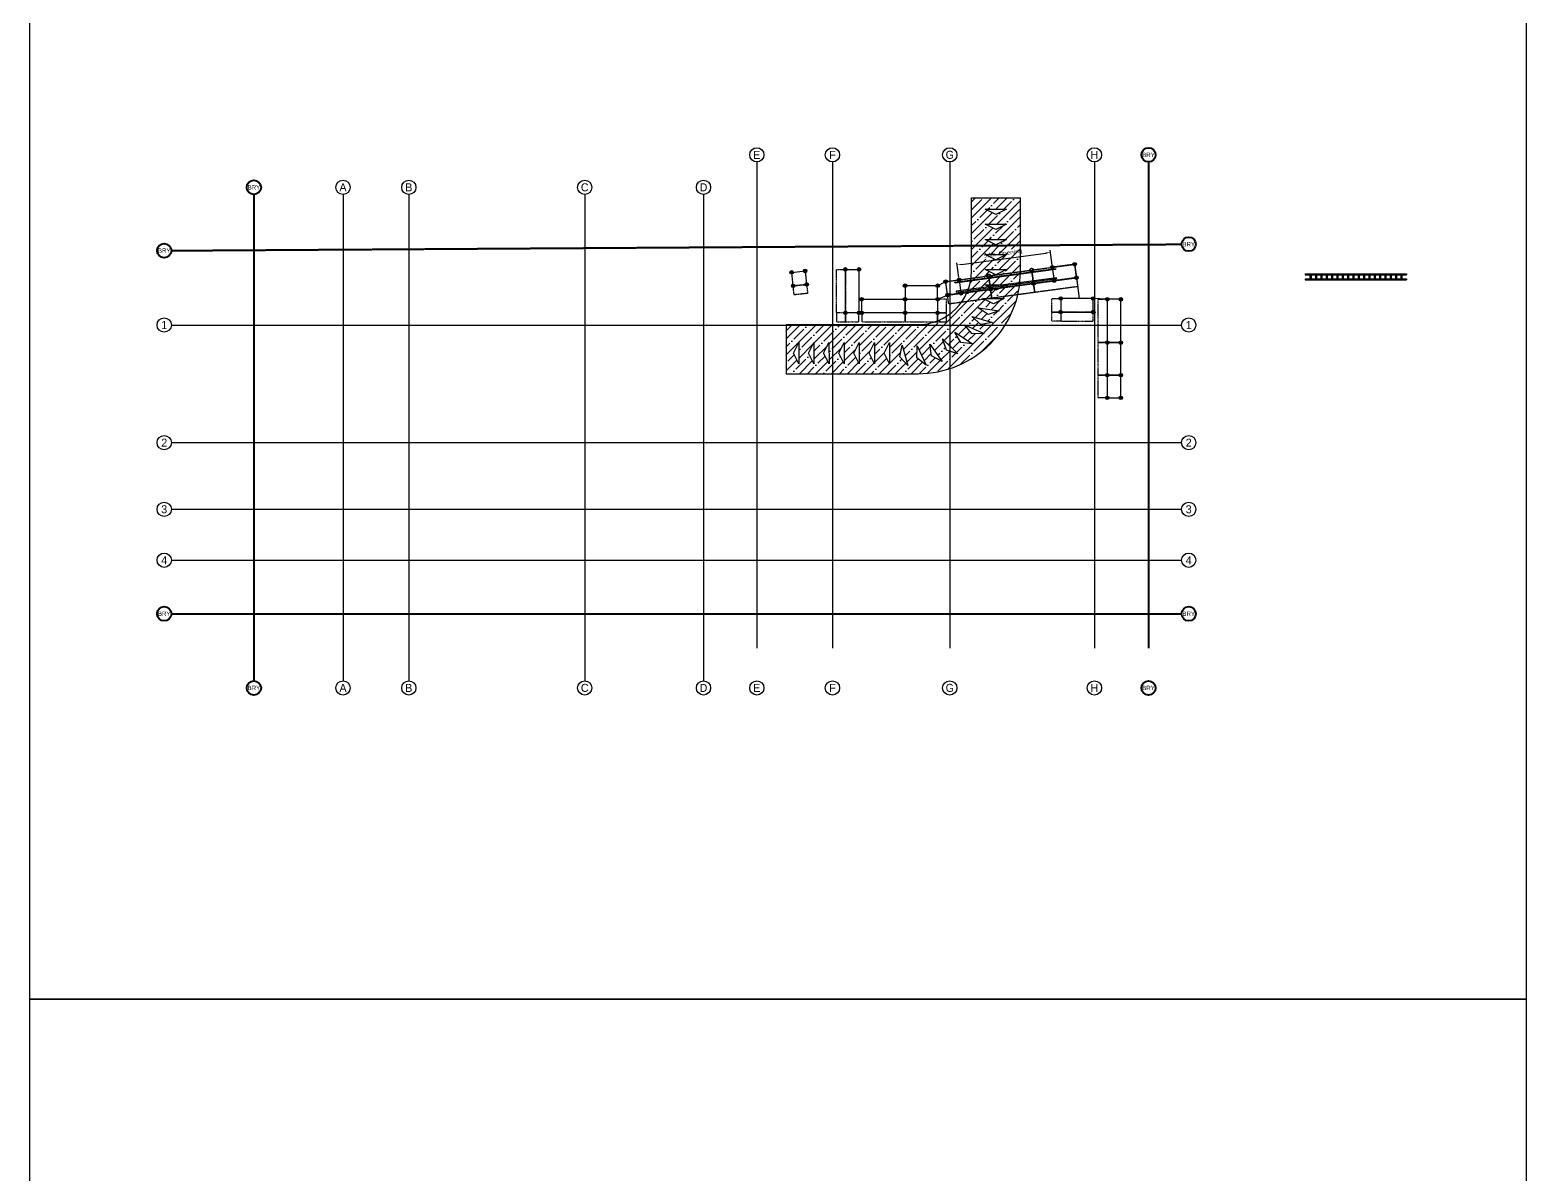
# Model space of a CAD drawing. Header units: millimetres. Extents: x -881708 to -119807, y 0 to 594021.
# Drawn here: x -881708 to -797600, y 465393 to 529707 of the extents above; entities that cross this region are included whole.
import ezdxf

# ---------------------------------------------------------------- set-up
doc = ezdxf.new("R2010")
doc.units = ezdxf.units.MM
doc.header["$PDMODE"] = 34
doc.header["$PDSIZE"] = -10
doc.linetypes.add('ACAD_ISO02W100', pattern=[15, 12, -3])
doc.linetypes.add('KwikScaf_DASHED', pattern=[3.75, 2.5, -1.25])
doc.layers.get('0').update_dxf_attribs({"linetype": 'CONTINUOUS'})
doc.layers.get('Defpoints').update_dxf_attribs({"linetype": 'CONTINUOUS'})
for name, color, linetype in [('01 - Basement Access', 32, 'CONTINUOUS'), ('Details', 252, 'CONTINUOUS'), ('Grid Lines', 1, 'CONTINUOUS'), ('Images [2017.10.24]', 252, 'CONTINUOUS'), ('Ladder Beams', 210, 'CONTINUOUS'), ('Scaffold', 7, 'CONTINUOUS')]:
    doc.layers.add(name, color=color, linetype=linetype)
doc.layers.add('Viewport', color=7, linetype='CONTINUOUS', plot=False)
doc.styles.add('Waco', font='vrinda.ttf', dxfattribs={"height": 250})
doc.dimstyles.new('ISO-25', dxfattribs={"dimscale": 0, "dimtxt": 250, "dimasz": 250, "dimexe": 125, "dimexo": 125, "dimgap": 125, "dimtad": 1, "dimdec": 0, "dimdsep": 46, "dimtxsty": 'Standard', "dimcen": 250, "dimclrd": 256, "dimclre": 256, "dimclrt": 256, "dimazin": 0, "dimtfac": 1, "dimtdec": 0, "dimtmove": 0, "dimatfit": 3, "dimfxl": 1, "dimlwd": -1, "dimlwe": -1, "dimarcsym": 0})
picture_1 = doc.add_image_def('image19.tiff', size_in_pixel=(9934, 7016))
picture_2 = doc.add_image_def('image20.tif', size_in_pixel=(9934, 7016))

# ---------------------------------------------------------------- blocks, each defined once
blk = doc.blocks.new('5.7m Ladder Beam')
at = {"color": 6}
for p, q in [((0, 340), (0, 290)), ((0, 340), (5700, 340)), ((0, 290), (5700, 290)), ((0, 50), (0, 0)), ((0, 50), (5700, 50)), ((0, 0), (5700, 0)), ((270, 290), (270, 50)), ((330, 290), (330, 50)), ((570, 290), (570, 50)), ((630, 290), (630, 50)), ((870, 290), (870, 50)), ((930, 290), (930, 50)), ((1170, 290), (1170, 50)), ((1230, 290), (1230, 50)), ((1470, 290), (1470, 50)), ((1530, 290), (1530, 50)), ((1770, 290), (1770, 50)), ((1830, 290), (1830, 50)), ((2070, 290), (2070, 50)), ((2130, 290), (2130, 50)), ((2370, 290), (2370, 50)), ((2430, 290), (2430, 50)), ((2670, 290), (2670, 50)), ((2730, 290), (2730, 50)), ((2970, 290), (2970, 50)), ((3030, 290), (3030, 50)), ((3270, 290), (3270, 50)), ((3330, 290), (3330, 50)), ((3570, 290), (3570, 50)), ((3630, 290), (3630, 50)), ((3870, 290), (3870, 50)), ((3930, 290), (3930, 50)), ((4170, 290), (4170, 50)), ((4230, 290), (4230, 50)), ((4470, 290), (4470, 50)), ((4530, 290), (4530, 50)), ((4770, 290), (4770, 50)), ((4830, 290), (4830, 50)), ((5070, 290), (5070, 50)), ((5130, 290), (5130, 50)), ((5370, 290), (5370, 50)), ((5430, 290), (5430, 50)), ((5700, 340), (5700, 290)), ((5700, 50), (5700, 0))]:
    blk.add_line(p, q, dxfattribs=at)
blk = doc.blocks.new('*D57')
at = {"layer": 'Defpoints', "color": 0, "transparency": 16777216}
for p in [(-824346, 517199), (-829471, 515659), (-824234, 516365)]:
    blk.add_point(p, dxfattribs=at)
at = {"layer": 'Details', "transparency": 16777216}
for p, q in [((-824250, 516489), (-824363, 517323)), ((-829488, 515783), (-829600, 516616)), ((-829336, 516526), (-824594, 517165))]:
    blk.add_line(p, q, dxfattribs=at)
for points in [[(-829341, 516567), (-829330, 516484), (-829584, 516492)], [(-824599, 517207), (-824588, 517124), (-824346, 517199)]]:
    blk.add_solid(points, dxfattribs=at)
at = {"layer": 'Details', "transparency": 16777216, "insert": (-827003, 517130), "char_height": 250, "attachment_point": 5, "rotation": 7.68142}
blk.add_mtext('{\\fISOCPEUR|b0|i0|c0|p34;5.1m Opening}', dxfattribs=at)

msp = doc.modelspace()

# ---------------------------------------------------------------- hatches: boundary and pattern name
at = {"layer": '01 - Basement Access'}
h = msp.add_hatch(dxfattribs=at)
h.set_pattern_fill('ANSI35', color=256, scale=100)
h.paths.add_polyline_path([(-826024, 516143), (-826024, 520275.3), (-828782.6, 520275.3), (-828782.6, 516143, -0.4142136), (-831782.6, 513143), (-839189.6, 513143), (-839189.6, 510384.4), (-831782.6, 510384.4, 0.4142136)])
h.paths.add_polyline_path([(-827848.5, 513701.9), (-828401.5, 514081.7), (-827212.9, 513916.4)], flags=16)
h.paths.add_polyline_path([(-827600, 513267), (-828259.4, 513143.3), (-828753.9, 513596.4)], flags=16)
h.paths.add_polyline_path([(-827541.9, 514317.9), (-828141.9, 514617.9), (-826941.9, 514617.9)], flags=16)
h.paths.add_polyline_path([(-828073.3, 512643.8), (-828743.6, 512615.8), (-829168.2, 513135.1)], flags=16)
h.paths.add_polyline_path([(-827408.9, 515084.8), (-828008.9, 515384.8), (-826808.9, 515384.8)], flags=16)
h.paths.add_polyline_path([(-828716, 512057.1), (-829381.9, 512138.9), (-829715.9, 512720.7)], flags=16)
h.paths.add_polyline_path([(-827408.9, 515934.8), (-828008.9, 516234.8), (-826808.9, 516234.8)], flags=16)
h.paths.add_polyline_path([(-829537.6, 511502), (-830177.5, 511703.1), (-830400.7, 512335.7)], flags=16)
h.paths.add_polyline_path([(-827408.9, 516784.8), (-828008.9, 517084.8), (-826808.9, 517084.8)], flags=16)
h.paths.add_polyline_path([(-830431.7, 511060.7), (-831019.4, 511384.2), (-831113.3, 512048.4)], flags=16)
h.paths.add_polyline_path([(-827408.9, 517634.8), (-828008.9, 517934.8), (-826808.9, 517934.8)], flags=16)
h.paths.add_polyline_path([(-831318, 510861.6), (-831843.8, 511278.2), (-831826, 511948.8)], flags=16)
h.paths.add_polyline_path([(-827408.9, 518484.8), (-828008.9, 518784.8), (-826808.9, 518784.8)], flags=16)
h.paths.add_polyline_path([(-832356, 510839), (-832805.8, 511336.6), (-832677.6, 511995)], flags=16)
h.paths.add_polyline_path([(-827408.9, 519334.8), (-828008.9, 519634.8), (-826808.9, 519634.8)], flags=16)
h.paths.add_polyline_path([(-833387.7, 512135.3), (-833386.8, 510935.3), (-833687.3, 511535)], flags=16)
h.paths.add_polyline_path([(-834237.7, 512135.3), (-834236.8, 510935.3), (-834537.3, 511535)], flags=16)
h.paths.add_polyline_path([(-835087.7, 512135.3), (-835086.8, 510935.3), (-835387.3, 511535)], flags=16)
h.paths.add_polyline_path([(-835937.7, 512135.3), (-835936.8, 510935.3), (-836237.3, 511535)], flags=16)
h.paths.add_polyline_path([(-836787.7, 512135.3), (-836786.8, 510935.3), (-837087.3, 511535)], flags=16)
h.paths.add_polyline_path([(-837637.7, 512135.3), (-837636.8, 510935.3), (-837937.3, 511535)], flags=16)
h.paths.add_polyline_path([(-838487.7, 512135.3), (-838486.8, 510935.3), (-838787.3, 511535)], flags=16)
at = {"layer": 'Scaffold'}
h = msp.add_hatch(color=1, dxfattribs=at)
h.dxf.hatch_style = 1
edge = h.paths.add_edge_path()
edge.add_arc((-824233.6, 516365.3), 100, 0, 360)
h = msp.add_hatch(color=1, dxfattribs=at)
h.dxf.hatch_style = 1
edge = h.paths.add_edge_path()
edge.add_arc((-822975, 516535), 100, 0, 360)
h = msp.add_hatch(color=4, dxfattribs=at)
h.dxf.hatch_style = 1
edge = h.paths.add_edge_path()
edge.add_arc((-838883.3, 516078.1), 100, 0, 360)
h = msp.add_hatch(color=4, dxfattribs=at)
h.dxf.hatch_style = 1
edge = h.paths.add_edge_path()
edge.add_arc((-838125.7, 516160.4), 100, 0, 360)
h = msp.add_hatch(color=3, dxfattribs=at)
h.dxf.hatch_style = 1
edge = h.paths.add_edge_path()
edge.add_arc((-835865.8, 516244.3), 100, 0, 360)
h = msp.add_hatch(color=3, dxfattribs=at)
h.dxf.hatch_style = 1
edge = h.paths.add_edge_path()
edge.add_arc((-835103.8, 516244.3), 100, 0, 360)
h = msp.add_hatch(color=4, dxfattribs=at)
h.dxf.hatch_style = 1
edge = h.paths.add_edge_path()
edge.add_arc((-830226.4, 515557), 100, 0, 360)
h = msp.add_hatch(color=4, dxfattribs=at)
h.dxf.hatch_style = 1
edge = h.paths.add_edge_path()
edge.add_arc((-829471.2, 515658.9), 100, 0, 360)
h = msp.add_hatch(color=1, dxfattribs=at)
h.dxf.hatch_style = 1
edge = h.paths.add_edge_path()
edge.add_arc((-824131.8, 515610.1), 100, 0, 360)
h = msp.add_hatch(color=1, dxfattribs=at)
h.dxf.hatch_style = 1
edge = h.paths.add_edge_path()
edge.add_arc((-822873.2, 515779.9), 100, 0, 360)
h = msp.add_hatch(color=4, dxfattribs=at)
h.dxf.hatch_style = 1
edge = h.paths.add_edge_path()
edge.add_arc((-838801, 515320.6), 100, 0, 360)
h = msp.add_hatch(color=4, dxfattribs=at)
h.dxf.hatch_style = 1
edge = h.paths.add_edge_path()
edge.add_arc((-838043.5, 515402.8), 100, 0, 360)
h = msp.add_hatch(color=5, dxfattribs=at)
h.dxf.hatch_style = 1
edge = h.paths.add_edge_path()
edge.add_arc((-832509.9, 515329.3), 100, 0, 360)
h = msp.add_hatch(color=5, dxfattribs=at)
h.dxf.hatch_style = 1
edge = h.paths.add_edge_path()
edge.add_arc((-830680.9, 515329.3), 100, 0, 360)
h = msp.add_hatch(color=4, dxfattribs=at)
h.dxf.hatch_style = 1
edge = h.paths.add_edge_path()
edge.add_arc((-830124.5, 514801.8), 100, 0, 360)
h = msp.add_hatch(color=4, dxfattribs=at)
h.dxf.hatch_style = 1
edge = h.paths.add_edge_path()
edge.add_arc((-829369.4, 514903.7), 100, 0, 360)
h = msp.add_hatch(color=3, dxfattribs=at)
h.dxf.hatch_style = 1
edge = h.paths.add_edge_path()
edge.add_arc((-835865.8, 513805.3), 100, 0, 360)
h = msp.add_hatch(color=3, dxfattribs=at)
h.dxf.hatch_style = 1
edge = h.paths.add_edge_path()
edge.add_arc((-835103.8, 513805.3), 100, 0, 360)
h = msp.add_hatch(color=3, dxfattribs=at)
h.dxf.hatch_style = 1
edge = h.paths.add_edge_path()
edge.add_arc((-834948.9, 514567.3), 100, 0, 360)
h = msp.add_hatch(color=3, dxfattribs=at)
h.dxf.hatch_style = 1
edge = h.paths.add_edge_path()
edge.add_arc((-834948.9, 513805.3), 100, 0, 360)
h = msp.add_hatch(color=5, dxfattribs=at)
h.dxf.hatch_style = 1
edge = h.paths.add_edge_path()
edge.add_arc((-832509.9, 514567.3), 100, 0, 360)
h = msp.add_hatch(color=5, dxfattribs=at)
h.dxf.hatch_style = 1
edge = h.paths.add_edge_path()
edge.add_arc((-832509.9, 513805.3), 100, 0, 360)
h = msp.add_hatch(color=5, dxfattribs=at)
h.dxf.hatch_style = 1
edge = h.paths.add_edge_path()
edge.add_arc((-830680.9, 514567.3), 100, 0, 360)
h = msp.add_hatch(color=5, dxfattribs=at)
h.dxf.hatch_style = 1
edge = h.paths.add_edge_path()
edge.add_arc((-830680.9, 513805.3), 100, 0, 360)
h = msp.add_hatch(color=5, dxfattribs=at)
h.dxf.hatch_style = 1
edge = h.paths.add_edge_path()
edge.add_arc((-823761.1, 514613.1), 100, 0, 360)
h = msp.add_hatch(color=5, dxfattribs=at)
h.dxf.hatch_style = 1
edge = h.paths.add_edge_path()
edge.add_arc((-823761.1, 513851.1), 100, 0, 360)
h = msp.add_hatch(color=5, dxfattribs=at)
h.dxf.hatch_style = 1
edge = h.paths.add_edge_path()
edge.add_arc((-821932.1, 514613.1), 100, 0, 360)
h = msp.add_hatch(color=5, dxfattribs=at)
h.dxf.hatch_style = 1
edge = h.paths.add_edge_path()
edge.add_arc((-821932.1, 513851.1), 100, 0, 360)
h = msp.add_hatch(color=3, dxfattribs=at)
h.dxf.hatch_style = 1
edge = h.paths.add_edge_path()
edge.add_arc((-821141.2, 514567.3), 100, 0, 360)
h = msp.add_hatch(color=3, dxfattribs=at)
h.dxf.hatch_style = 1
edge = h.paths.add_edge_path()
edge.add_arc((-820379.2, 514567.3), 100, 0, 360)
h = msp.add_hatch(color=3, dxfattribs=at)
h.dxf.hatch_style = 1
edge = h.paths.add_edge_path()
edge.add_arc((-821141.2, 512128.3), 100, 0, 360)
h = msp.add_hatch(color=3, dxfattribs=at)
h.dxf.hatch_style = 1
edge = h.paths.add_edge_path()
edge.add_arc((-820379.2, 512128.3), 100, 0, 360)
h = msp.add_hatch(color=5, dxfattribs=at)
h.dxf.hatch_style = 1
edge = h.paths.add_edge_path()
edge.add_arc((-821141.2, 510299.3), 100, 0, 360)
h = msp.add_hatch(color=5, dxfattribs=at)
h.dxf.hatch_style = 1
edge = h.paths.add_edge_path()
edge.add_arc((-820379.2, 510299.3), 100, 0, 360)
h = msp.add_hatch(color=1, dxfattribs=at)
h.dxf.hatch_style = 1
edge = h.paths.add_edge_path()
edge.add_arc((-821141.2, 509029.3), 100, 0, 360)
h = msp.add_hatch(color=1, dxfattribs=at)
h.dxf.hatch_style = 1
edge = h.paths.add_edge_path()
edge.add_arc((-820379.2, 509029.3), 100, 0, 360)

# ---------------------------------------------------------------- linework, layer by layer
at = {"layer": '01 - Basement Access'}
for points in [[(-839189.6, 513143), (-831782.6, 513143, 0.4142136), (-828782.6, 516143), (-828782.6, 520275.3)], [(-839189.6, 510384.4), (-831782.6, 510384.4, 0.4142136), (-826024, 516143), (-826024, 520275.3)]]:
    msp.add_lwpolyline(points, format="xyb", dxfattribs=at)
for points in [[(-828008.9, 519634.8), (-826808.9, 519634.8), (-827408.9, 519334.8)], [(-828008.9, 518784.8), (-826808.9, 518784.8), (-827408.9, 518484.8)], [(-828008.9, 517934.8), (-826808.9, 517934.8), (-827408.9, 517634.8)], [(-828008.9, 517084.8), (-826808.9, 517084.8), (-827408.9, 516784.8)], [(-828008.9, 516234.8), (-826808.9, 516234.8), (-827408.9, 515934.8)], [(-828008.9, 515384.8), (-826808.9, 515384.8), (-827408.9, 515084.8)], [(-828401.5, 514081.7), (-827212.9, 513916.4), (-827848.5, 513701.9)], [(-828141.9, 514617.9), (-826941.9, 514617.9), (-827541.9, 514317.9)], [(-829168.2, 513135.1), (-828073.3, 512643.8), (-828743.6, 512615.8)], [(-828753.9, 513596.4), (-827600, 513267), (-828259.4, 513143.3)], [(-830400.7, 512335.7), (-829537.6, 511502), (-830177.5, 511703.1)], [(-829715.9, 512720.7), (-828716, 512057.1), (-829381.9, 512138.9)], [(-838487.7, 512135.3), (-838486.8, 510935.3), (-838787.3, 511535)], [(-837637.7, 512135.3), (-837636.8, 510935.3), (-837937.3, 511535)], [(-836787.7, 512135.3), (-836786.8, 510935.3), (-837087.3, 511535)], [(-835937.7, 512135.3), (-835936.8, 510935.3), (-836237.3, 511535)], [(-835087.7, 512135.3), (-835086.8, 510935.3), (-835387.3, 511535)], [(-834237.7, 512135.3), (-834236.8, 510935.3), (-834537.3, 511535)], [(-833387.7, 512135.3), (-833386.8, 510935.3), (-833687.3, 511535)], [(-832677.6, 511995), (-832356, 510839), (-832805.8, 511336.6)], [(-831826, 511948.8), (-831318, 510861.6), (-831843.8, 511278.2)], [(-831113.3, 512048.4), (-830431.7, 511060.7), (-831019.4, 511384.2)]]:
    msp.add_lwpolyline(points, close=True, dxfattribs=at)
at = {"layer": 'Grid Lines', "linetype": 'ACAD_ISO02W100'}
for points in [[(-840842.5, 522283.3), (-840842.5, 494946.6)], [(-836592.5, 522283.3), (-836592.5, 494946.6)], [(-829997.5, 522283.3), (-829997.5, 494946.6)], [(-821865.5, 522283.3), (-821865.5, 494946.6)], [(-864107.5, 520457.1), (-864107.5, 493120.4)], [(-860407.5, 520457.1), (-860407.5, 493120.4)], [(-850517.5, 520457.1), (-850517.5, 493120.4)], [(-843842.5, 520457.1), (-843842.5, 493120.4)], [(-873757.2, 513118.1), (-816966, 513118.1)], [(-873757.2, 506508.1), (-816966, 506508.1)], [(-873757.2, 502759.1), (-816966, 502759.1)], [(-873757.2, 499899.1), (-816966, 499899.1)]]:
    msp.add_lwpolyline(points, dxfattribs=at)
at = {"layer": 'Grid Lines', "color": 142, "linetype": 'ACAD_ISO02W100', "lineweight": 40}
for points in [[(-818825.5, 522283.3), (-818825.5, 494946.6)], [(-869117.5, 520457.1), (-869117.5, 493120.4)], [(-873757.2, 517303.1), (-816966, 517660.6)], [(-873757.2, 496889.1), (-816966, 496889.1)]]:
    msp.add_lwpolyline(points, dxfattribs=at)
at = {"layer": 'Grid Lines'}
for centre in [(-840842.5, 522684.5), (-836592.5, 522684.5), (-829997.5, 522684.5), (-821865.5, 522684.5), (-864107.5, 520858.3), (-860407.5, 520858.3), (-850517.5, 520858.3), (-843842.5, 520858.3), (-874158.4, 513118.1), (-816564.7, 513118.1), (-874158.4, 506508.1), (-816564.7, 506508.1), (-874158.4, 502759.1), (-816564.7, 502759.1), (-874158.4, 499899.1), (-816564.7, 499899.1), (-864107.5, 492719.2), (-860407.5, 492719.2), (-850517.5, 492719.2), (-843842.5, 492719.2), (-840842.5, 492719.2), (-836592.5, 492719.2), (-829997.5, 492719.2), (-821865.5, 492719.2)]:
    msp.add_circle(centre, 401.2, dxfattribs=at)
at = {"layer": 'Grid Lines', "color": 142, "lineweight": 40}
for centre in [(-818825.5, 522684.5), (-869117.5, 520858.3), (-874158.4, 517303.1), (-816564.7, 517663.2), (-874158.4, 496889.1), (-816564.7, 496889.1), (-869117.5, 492719.2), (-818825.5, 492719.2)]:
    msp.add_circle(centre, 401.2, dxfattribs=at)
at = {"layer": 'Ladder Beams'}
for points in [[(-829709.6, 515525.8), (-824060.7, 516287.7), (-824054, 516238.1), (-829702.9, 515476.2)], [(-829634.5, 514968.8), (-823985.6, 515730.7), (-823992.3, 515780.3), (-829641.1, 515018.4)]]:
    msp.add_lwpolyline(points, close=True, dxfattribs=at)
at = {"layer": 'Scaffold', "color": 3, "linetype": 'KwikScaf_DASHED', "ltscale": 0.8}
for points in [[(-825392.2, 516209), (-822975, 516535), (-822873.2, 515779.9), (-825290.3, 515453.9)], [(-836373.8, 516244.3), (-835865.8, 516244.3), (-835865.8, 513805.3), (-836373.8, 513805.3)], [(-830226.4, 515557), (-827809.3, 515883), (-827707.4, 515127.8), (-830124.5, 514801.8)], [(-827809.3, 515883), (-825392.2, 516209), (-825290.3, 515453.9), (-827707.4, 515127.8)], [(-825290.3, 515453.9), (-822873.2, 515779.9), (-822805.3, 515276.4), (-825222.4, 514950.4)], [(-830124.5, 514801.8), (-827707.4, 515127.8), (-827639.5, 514624.4), (-830056.6, 514298.4)], [(-827707.4, 515127.8), (-825290.3, 515453.9), (-825222.4, 514950.4), (-827639.5, 514624.4)], [(-821649.2, 514567.3), (-821141.2, 514567.3), (-821141.2, 512128.3), (-821649.2, 512128.3)], [(-835865.8, 513805.3), (-836373.8, 513805.3), (-836373.8, 513297.3), (-835865.8, 513297.3)], [(-835865.8, 513297.3), (-835103.8, 513297.3), (-835103.8, 513805.3), (-835865.8, 513805.3)], [(-832509.9, 513805.3), (-834948.9, 513805.3), (-834948.9, 513297.3), (-832509.9, 513297.3)]]:
    msp.add_lwpolyline(points, close=True, dxfattribs=at)
at = {"layer": 'Scaffold', "color": 1}
for points in [[(-824233.6, 516365.3), (-824131.8, 515610.1), (-822873.2, 515779.9), (-822975, 516535)], [(-820379.2, 510299.3), (-821141.2, 510299.3), (-821141.2, 509029.3), (-820379.2, 509029.3)]]:
    msp.add_lwpolyline(points, close=True, dxfattribs=at)
at = {"layer": 'Scaffold', "color": 4}
for points in [[(-838883.3, 516078.1), (-838125.7, 516160.4), (-838043.5, 515402.8), (-838801, 515320.6)], [(-830226.4, 515557), (-829471.2, 515658.9), (-829369.4, 514903.7), (-830124.5, 514801.8)]]:
    msp.add_lwpolyline(points, close=True, dxfattribs=at)
at = {"layer": 'Scaffold', "color": 3}
for points in [[(-835103.8, 513805.3), (-835865.8, 513805.3), (-835865.8, 516244.3), (-835103.8, 516244.3)], [(-834948.9, 514567.3), (-832509.9, 514567.3), (-832509.9, 513805.3), (-834948.9, 513805.3)], [(-820379.2, 514567.3), (-821141.2, 514567.3), (-821141.2, 512128.3), (-820379.2, 512128.3)]]:
    msp.add_lwpolyline(points, close=True, dxfattribs=at)
at = {"layer": 'Scaffold', "color": 1}
msp.add_lwpolyline([(-822873.2, 515779.9), (-822715.8, 514613.1)], dxfattribs=at)
at = {"layer": 'Scaffold', "color": 4, "linetype": 'KwikScaf_DASHED', "ltscale": 0.8}
msp.add_lwpolyline([(-838801, 515320.6), (-838043.5, 515402.8), (-837988.6, 514897.8), (-838746.2, 514815.5)], close=True, dxfattribs=at)
at = {"layer": 'Scaffold', "color": 5}
for points in [[(-830680.9, 515329.3), (-832509.9, 515329.3), (-832509.9, 514567.3), (-830680.9, 514567.3)], [(-832509.9, 514567.3), (-830680.9, 514567.3), (-830680.9, 513805.3), (-832509.9, 513805.3)], [(-823761.1, 513851.1), (-821932.1, 513851.1), (-821932.1, 514613.1), (-823761.1, 514613.1)], [(-821141.2, 510299.3), (-820379.2, 510299.3), (-820379.2, 512128.3), (-821141.2, 512128.3)]]:
    msp.add_lwpolyline(points, close=True, dxfattribs=at)
for points in [[(-830680.9, 515329.3), (-830254.7, 515540.9)], [(-830680.9, 514567.3), (-830124.5, 514801.8)]]:
    msp.add_lwpolyline(points, dxfattribs=at)
at = {"layer": 'Scaffold', "color": 3}
for points in [[(-834948.9, 514567.3), (-835103.8, 514567.3)], [(-821141.2, 514567.3), (-821932.1, 514613.1)]]:
    msp.add_lwpolyline(points, dxfattribs=at)
at = {"layer": 'Scaffold', "color": 5, "linetype": 'KwikScaf_DASHED', "ltscale": 0.8}
for points in [[(-830680.9, 513805.3), (-830172.9, 513805.3), (-830172.9, 514567.3), (-830680.9, 514567.3)], [(-824269.1, 514613.1), (-823761.1, 514613.1), (-823761.1, 513851.1), (-824269.1, 513851.1)], [(-830680.9, 513805.3), (-832509.9, 513805.3), (-832509.9, 513297.3), (-830680.9, 513297.3)], [(-830172.9, 513805.3), (-830680.9, 513805.3), (-830680.9, 513297.3), (-830172.9, 513297.3)], [(-823761.1, 513343.1), (-824269.1, 513343.1), (-824269.1, 513851.1), (-823761.1, 513851.1)], [(-821932.1, 513851.1), (-823761.1, 513851.1), (-823761.1, 513343.1), (-821932.1, 513343.1)], [(-821649.2, 512128.3), (-821141.2, 512128.3), (-821141.2, 510299.3), (-821649.2, 510299.3)]]:
    msp.add_lwpolyline(points, close=True, dxfattribs=at)
at = {"layer": 'Scaffold', "color": 1, "linetype": 'KwikScaf_DASHED', "ltscale": 0.8}
msp.add_lwpolyline([(-821649.2, 510299.3), (-821141.2, 510299.3), (-821141.2, 509029.3), (-821649.2, 509029.3)], close=True, dxfattribs=at)
at = {"layer": 'Scaffold', "color": 1}
for centre in [(-824233.6, 516365.3), (-822975, 516535), (-824131.8, 515610.1), (-822873.2, 515779.9), (-821141.2, 509029.3), (-820379.2, 509029.3)]:
    msp.add_circle(centre, 100, dxfattribs=at)
at = {"layer": 'Scaffold', "color": 4}
for centre in [(-838883.3, 516078.1), (-838125.7, 516160.4), (-830226.4, 515557), (-829471.2, 515658.9), (-838801, 515320.6), (-838043.5, 515402.8), (-830124.5, 514801.8), (-829369.4, 514903.7)]:
    msp.add_circle(centre, 100, dxfattribs=at)
at = {"layer": 'Scaffold', "color": 3}
for centre in [(-835865.8, 516244.3), (-835103.8, 516244.3), (-835865.8, 513805.3), (-835103.8, 513805.3), (-834948.9, 514567.3), (-834948.9, 513805.3), (-821141.2, 514567.3), (-820379.2, 514567.3), (-821141.2, 512128.3), (-820379.2, 512128.3)]:
    msp.add_circle(centre, 100, dxfattribs=at)
at = {"layer": 'Scaffold', "color": 3, "linetype": 'KwikScaf_DASHED', "ltscale": 0.8}
for centre in [(-827809.3, 515883), (-825392.2, 516209), (-827707.4, 515127.8), (-825290.3, 515453.9)]:
    msp.add_circle(centre, 100, dxfattribs=at)
at = {"layer": 'Scaffold', "color": 5}
for centre in [(-832509.9, 515329.3), (-830680.9, 515329.3), (-832509.9, 514567.3), (-832509.9, 513805.3), (-830680.9, 514567.3), (-830680.9, 513805.3), (-823761.1, 514613.1), (-823761.1, 513851.1), (-821932.1, 514613.1), (-821932.1, 513851.1), (-821141.2, 510299.3), (-820379.2, 510299.3)]:
    msp.add_circle(centre, 100, dxfattribs=at)
at = {"layer": 'Viewport', "color": 142}
for points in [[(-828782.6, 520275.3), (-826024, 520275.3)], [(-839189.6, 513143), (-839189.6, 510384.4)]]:
    msp.add_lwpolyline(points, dxfattribs=at)

# ---------------------------------------------------------------- block references
at = {"layer": 'Ladder Beams'}
msp.add_blockref('5.7m Ladder Beam', (-810017, 515658.9), dxfattribs=at)

# ---------------------------------------------------------------- texts
at = {"layer": 'Grid Lines', "char_height": 450, "attachment_point": 5, "style": 'Waco'}
for s, insert in [('E', (-840842.5, 522684.5)), ('F', (-836592.5, 522684.5)), ('G', (-829997.5, 522684.5)), ('H', (-821865.5, 522684.5)), ('A', (-864107.5, 520858.3)), ('B', (-860407.5, 520858.3)), ('C', (-850517.5, 520858.3)), ('D', (-843842.5, 520858.3)), ('1', (-874158.4, 513118.1)), ('1', (-816564.7, 513118.1)), ('2', (-874158.4, 506508.1)), ('2', (-816564.7, 506508.1)), ('3', (-874158.4, 502759.1)), ('3', (-816564.7, 502759.1)), ('4', (-874158.4, 499899.1)), ('4', (-816564.7, 499899.1)), ('A', (-864107.5, 492719.2)), ('B', (-860407.5, 492719.2)), ('C', (-850517.5, 492719.2)), ('D', (-843842.5, 492719.2)), ('E', (-840842.5, 492719.2)), ('F', (-836592.5, 492719.2)), ('G', (-829997.5, 492719.2)), ('H', (-821865.5, 492719.2))]:
    msp.add_mtext_dynamic_manual_height_columns(s, width=637.099, gutter_width=1250, heights=[0], dxfattribs=dict(at, insert=insert))
at = {"layer": 'Grid Lines', "color": 142, "char_height": 250, "attachment_point": 5, "style": 'Waco'}
for insert in [(-818825.5, 522684.5), (-869117.5, 520858.3), (-874158.4, 517303.1), (-816564.7, 517663.2), (-874158.4, 496889.1), (-816564.7, 496889.1), (-869117.5, 492719.2), (-818825.5, 492719.2)]:
    msp.add_mtext_dynamic_manual_height_columns('BRY', width=637.099, gutter_width=1250, heights=[0], dxfattribs=dict(at, insert=insert))

# ---------------------------------------------------------------- dimensions: what is measured, and where the dimension line sits
at = {"layer": 'Details'}
dim = msp.add_aligned_dim(p1=(-829471.2, 515658.9), p2=(-824233.6, 516365.3), distance=841, text='{\\fISOCPEUR|b0|i0|c0|p34;5.1m Opening}', dimstyle='ISO-25', override={"dimscale": 1}, dxfattribs=at)
dim.commit()
dim.dimension.update_dxf_attribs({"geometry": '*D57', "text_midpoint": (-827003.3, 517130.4)})

# ---------------------------------------------------------------- pictures from other files: only their frames are drawn
at = {"layer": 'Images [2017.10.24]'}
image = msp.add_image(picture_1, insert=(-881707.9, 475217.1), size_in_units=(84107.9, 59402.1), dxfattribs=at)
image.dxf.flags = 15
image = msp.add_image(picture_2, insert=(-881707.9, 415814.9), size_in_units=(84107.9, 59402.1), dxfattribs=at)
image.dxf.flags = 15

doc.saveas('drawing.dxf')
